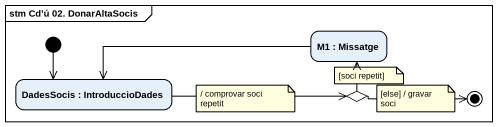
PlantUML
@startuml
mainframe stm Cd’ú 02. DonarAltaSocis
hide empty description
state "M1 : Missatge" as M1
state "DadesSocis : IntroduccioDades" as DadesSocis
state choice1 <<choice>>
[*] --> DadesSocis
M1 -left-> DadesSocis
DadesSocis -right-> choice1
choice1 -up-> M1
choice1 -right-> [*]
note as N1
  / comprovar soci repetit
end note
note as N2
  [soci repetit]
end note
note as N3
  [else] / gravar soci
end note
@enduml
